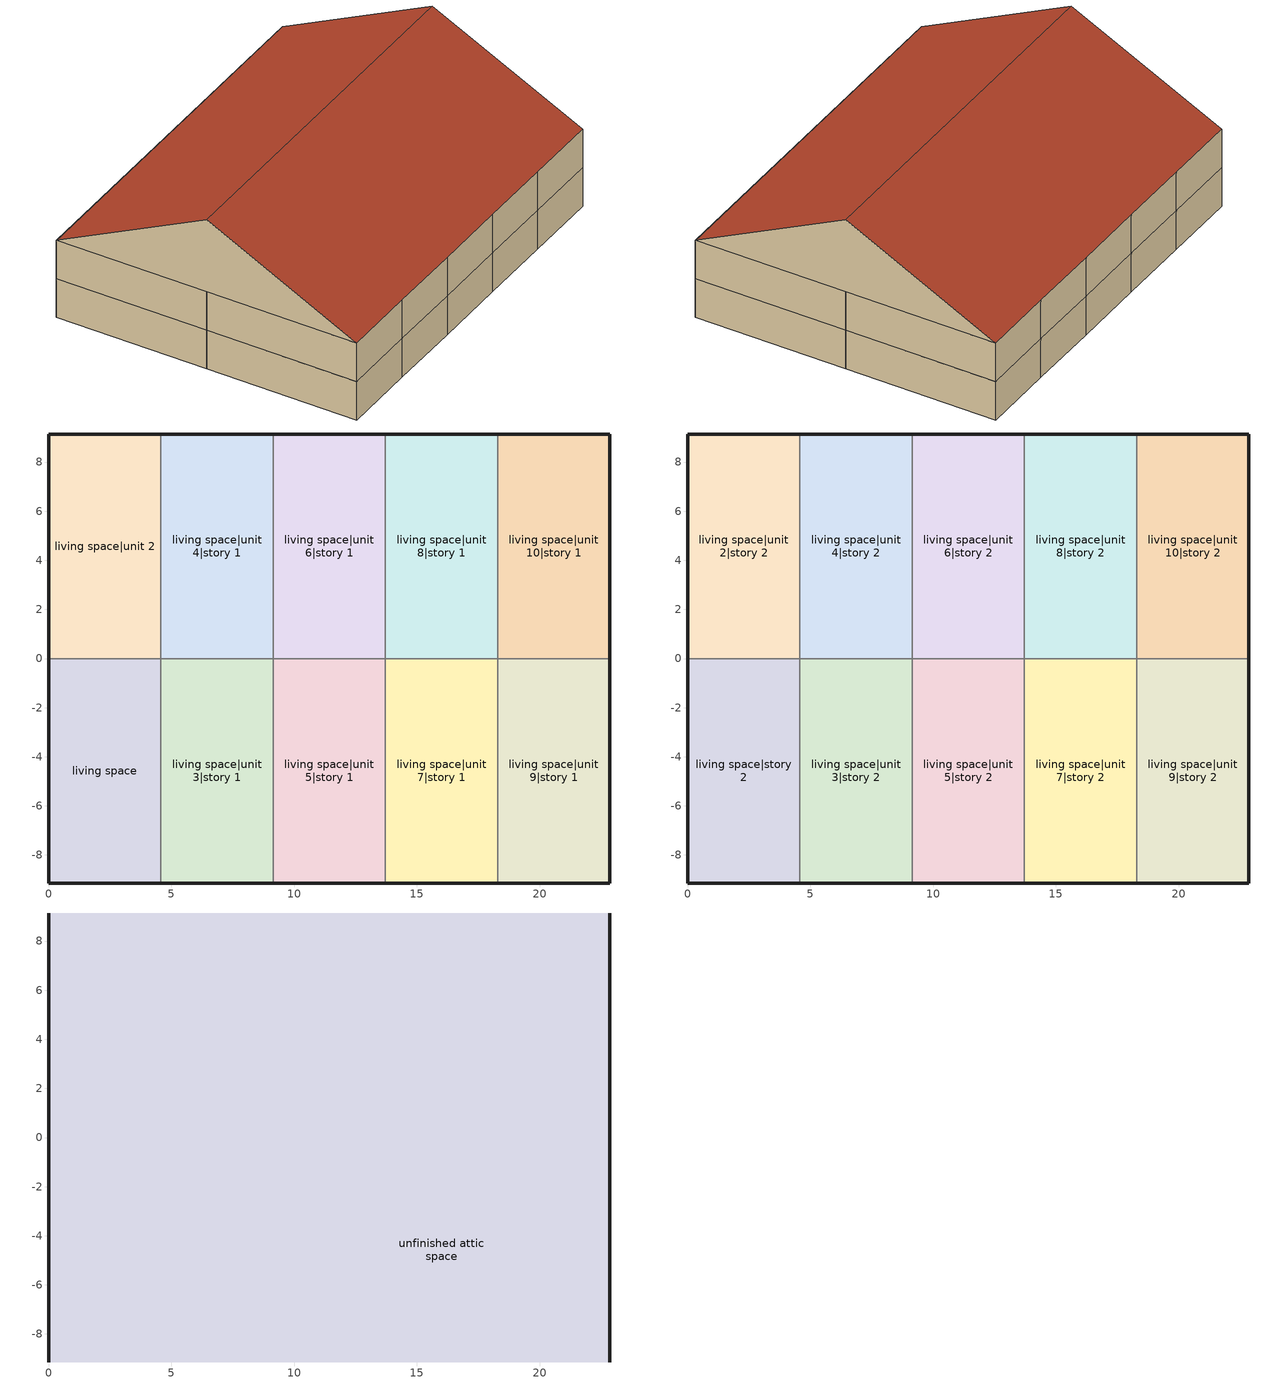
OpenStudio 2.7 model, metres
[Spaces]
living space
 floor foundation: 0,-9.14 0,0 4.57,0 4.57,-9.14 z0
 wall outside: 0,0 0,-9.14 4.57,-9.14 z0:2.44
 wall to living space|unit 2: 4.57,0 0,0 z0:2.44
 wall to living space|unit 3|story 1: 4.57,-9.14 4.57,0 z0:2.44
living space|unit 2
 floor foundation: 0,0 0,9.14 4.57,9.14 4.57,0 z0
 wall outside: 4.57,9.14 0,9.14 0,0 z0:2.44
 wall to living space|unit 4|story 1: 4.57,0 4.57,9.14 z0:2.44
living space|unit 3|story 1
 floor foundation: 4.57,-9.14 4.57,0 9.14,0 9.14,-9.14 z0
 wall outside: 4.57,-9.14 9.14,-9.14 z0:2.44
 wall to living space|unit 5|story 1: 9.14,-9.14 9.14,0 z0:2.44
 wall to living space|unit 4|story 1: 9.14,0 4.57,0 z0:2.44
living space|unit 4|story 1
 floor foundation: 4.57,0 4.57,9.14 9.14,9.14 9.14,0 z0
 wall outside: 9.14,9.14 4.57,9.14 z0:2.44
 wall to living space|unit 6|story 1: 9.14,0 9.14,9.14 z0:2.44
living space|unit 5|story 1
 floor foundation: 9.14,-9.14 9.14,0 13.72,0 13.72,-9.14 z0
 wall outside: 9.14,-9.14 13.72,-9.14 z0:2.44
 wall to living space|unit 7|story 1: 13.72,-9.14 13.72,0 z0:2.44
 wall to living space|unit 6|story 1: 13.72,0 9.14,0 z0:2.44
living space|unit 6|story 1
 floor foundation: 9.14,0 9.14,9.14 13.72,9.14 13.72,0 z0
 wall outside: 13.72,9.14 9.14,9.14 z0:2.44
 wall to living space|unit 8|story 1: 13.72,0 13.72,9.14 z0:2.44
living space|unit 7|story 1
 floor foundation: 13.72,-9.14 13.72,0 18.29,0 18.29,-9.14 z0
 wall outside: 13.72,-9.14 18.29,-9.14 z0:2.44
 wall to living space|unit 9|story 1: 18.29,-9.14 18.29,0 z0:2.44
 wall to living space|unit 8|story 1: 18.29,0 13.72,0 z0:2.44
living space|unit 8|story 1
 floor foundation: 13.72,0 13.72,9.14 18.29,9.14 18.29,0 z0
 wall outside: 18.29,9.14 13.72,9.14 z0:2.44
 wall to living space|unit 10|story 1: 18.29,0 18.29,9.14 z0:2.44
living space|unit 9|story 1
 floor foundation: 18.29,-9.14 18.29,0 22.86,0 22.86,-9.14 z0
 wall outside: 18.29,-9.14 22.86,-9.14 22.86,0 z0:2.44
 wall to living space|unit 10|story 1: 22.86,0 18.29,0 z0:2.44
living space|unit 10|story 1
 floor foundation: 18.29,0 18.29,9.14 22.86,9.14 22.86,0 z0
 wall outside: 22.86,0 22.86,9.14 18.29,9.14 z0:2.44
living space|story 2
 floor to living space: 0,-9.14 0,0 4.57,0 4.57,-9.14 z2.44
 wall outside: 0,0 0,-9.14 4.57,-9.14 z2.44:4.88
 wall to living space|unit 3|story 2: 4.57,-9.14 4.57,0 z2.44:4.88
 wall to living space|unit 2|story 2: 4.57,0 0,0 z2.44:4.88
living space|unit 2|story 2
 floor to living space|unit 2: 0,0 0,9.14 4.57,9.14 4.57,0 z2.44
 wall outside: 4.57,9.14 0,9.14 0,0 z2.44:4.88
 wall to living space|unit 4|story 2: 4.57,0 4.57,9.14 z2.44:4.88
living space|unit 3|story 2
 floor to living space|unit 3|story 1: 4.57,-9.14 4.57,0 9.14,0 9.14,-9.14 z2.44
 wall outside: 4.57,-9.14 9.14,-9.14 z2.44:4.88
 wall to living space|unit 5|story 2: 9.14,-9.14 9.14,0 z2.44:4.88
 wall to living space|unit 4|story 2: 9.14,0 4.57,0 z2.44:4.88
living space|unit 4|story 2
 floor to living space|unit 4|story 1: 4.57,0 4.57,9.14 9.14,9.14 9.14,0 z2.44
 wall outside: 9.14,9.14 4.57,9.14 z2.44:4.88
 wall to living space|unit 6|story 2: 9.14,0 9.14,9.14 z2.44:4.88
living space|unit 5|story 2
 floor to living space|unit 5|story 1: 9.14,-9.14 9.14,0 13.72,0 13.72,-9.14 z2.44
 wall outside: 9.14,-9.14 13.72,-9.14 z2.44:4.88
 wall to living space|unit 7|story 2: 13.72,-9.14 13.72,0 z2.44:4.88
 wall to living space|unit 6|story 2: 13.72,0 9.14,0 z2.44:4.88
living space|unit 6|story 2
 floor to living space|unit 6|story 1: 9.14,0 9.14,9.14 13.72,9.14 13.72,0 z2.44
 wall outside: 13.72,9.14 9.14,9.14 z2.44:4.88
 wall to living space|unit 8|story 2: 13.72,0 13.72,9.14 z2.44:4.88
living space|unit 7|story 2
 floor to living space|unit 7|story 1: 13.72,-9.14 13.72,0 18.29,0 18.29,-9.14 z2.44
 wall outside: 13.72,-9.14 18.29,-9.14 z2.44:4.88
 wall to living space|unit 9|story 2: 18.29,-9.14 18.29,0 z2.44:4.88
 wall to living space|unit 8|story 2: 18.29,0 13.72,0 z2.44:4.88
living space|unit 8|story 2
 floor to living space|unit 8|story 1: 13.72,0 13.72,9.14 18.29,9.14 18.29,0 z2.44
 wall outside: 18.29,9.14 13.72,9.14 z2.44:4.88
 wall to living space|unit 10|story 2: 18.29,0 18.29,9.14 z2.44:4.88
living space|unit 9|story 2
 floor to living space|unit 9|story 1: 18.29,-9.14 18.29,0 22.86,0 22.86,-9.14 z2.44
 wall outside: 18.29,-9.14 22.86,-9.14 22.86,0 z2.44:4.88
 wall to living space|unit 10|story 2: 22.86,0 18.29,0 z2.44:4.88
living space|unit 10|story 2
 floor to living space|unit 10|story 1: 18.29,0 18.29,9.14 22.86,9.14 22.86,0 z2.44
 wall outside: 22.86,0 22.86,9.14 18.29,9.14 z2.44:4.88
unfinished attic space
 floor to living space|story 2: 4.57,0 4.57,-9.14 0,-9.14 0,0 z4.88
 floor to living space|unit 2|story 2: 4.57,9.14 4.57,0 0,0 0,9.14 z4.88
 floor to living space|unit 3|story 2: 9.14,0 9.14,-9.14 4.57,-9.14 4.57,0 z4.88
 floor to living space|unit 10|story 2: 22.86,9.14 22.86,0 18.29,0 18.29,9.14 z4.88
 floor to living space|unit 4|story 2: 9.14,9.14 9.14,0 4.57,0 4.57,9.14 z4.88
 floor to living space|unit 5|story 2: 13.72,0 13.72,-9.14 9.14,-9.14 9.14,0 z4.88
 floor to living space|unit 7|story 2: 18.29,0 18.29,-9.14 13.72,-9.14 13.72,0 z4.88
 floor to living space|unit 6|story 2: 13.72,9.14 13.72,0 9.14,0 9.14,9.14 z4.88
 floor to living space|unit 9|story 2: 22.86,0 22.86,-9.14 18.29,-9.14 18.29,0 z4.88
 floor to living space|unit 8|story 2: 18.29,9.14 18.29,0 13.72,0 13.72,9.14 z4.88
 wall outside: 0,0,9.45 0,9.14,4.88 0,-9.14,4.88; 22.86,0,9.45 22.86,-9.14,4.88 22.86,9.14,4.88
 roof outside: 0,0,9.45 22.86,0,9.45 22.86,9.14,4.88 0,9.14,4.88; 22.86,0,9.45 0,0,9.45 0,-9.14,4.88 22.86,-9.14,4.88
[Building]
Building 1: North Axis {deg}=0; Standards Number of Stories=2; Standards Number of Above Ground Stories=2; Standards Building Type=singlefamilyattached; Standards Number of Living Units=10
[Site]
Denver Intl Ap_CO_USA: Latitude {deg}=39.83; Longitude {deg}=-104.65; Time Zone {hr}=-7; Elevation {m}=1650
[ClimateZones]
Climate Zone Institution Name 2=Building America; Climate Zone Document Year 2=0; Climate Zone Value 2=Cold
[Site:WaterMainsTemperature]
Calculation Method=Correlation; Annual Average Outdoor Air Temperature {C}=10.8753; Maximum Difference In Monthly Average Outdoor Air Temperatures {deltaC}=23.1524
[Site:GroundTemperature:Deep]
10.8753, 10.8753, 10.8753, 10.8753, 10.8753, 10.8753, 10.8753, 10.8753, 10.8753, 10.8753, 10.8753, 10.8753
[ThermalZone] Use Ideal Air Loads=No
living zone; living zone|unit 2; living zone|unit 3; living zone|unit 4; living zone|unit 5; living zone|unit 6; living zone|unit 7; living zone|unit 8; living zone|unit 9; living zone|unit 10; unfinished attic zone
[Sizing:Zone] Zone Cooling Design Supply Air Temperature Input Method=SupplyAirTemperature; Zone Cooling Design Supply Air Temperature {C}=14; Zone Cooling Design Supply Air Temperature Difference {deltaC}=11.11; Zone Heating Design Supply Air Temperature Input Method=SupplyAirTemperature; Zone Heating Design Supply Air Temperature {C}=40; Zone Heating Design Supply Air Temperature Difference {deltaC}=11.11; Zone Cooling Design Supply Air Humidity Ratio {kg-H2O/kg-air}=0.0085; Zone Heating Design Supply Air Humidity Ratio {kg-H2O/kg-air}=0.008; Cooling Design Air Flow Method=DesignDay; Heating Design Air Flow Method=DesignDay; Account for Dedicated Outdoor Air System=No; Dedicated Outdoor Air System Control Strategy=NeutralSupplyAir; Dedicated Outdoor Air Low Setpoint Temperature for Design {C}=autosize; Dedicated Outdoor Air High Setpoint Temperature for Design {C}=autosize
living zone; living zone|unit 2; living zone|unit 3; living zone|unit 4; living zone|unit 5; living zone|unit 6; living zone|unit 7; living zone|unit 8; living zone|unit 9; living zone|unit 10; unfinished attic zone
[Space]
Name | Space Type | Thermal Zone | Building Unit
living space; living space|story 2 | Space Type 1 | living zone | unit 1
living space|unit 2; living space|unit 2|story 2 | Space Type 1 | living zone|unit 2 | unit 2
living space|unit 3|story 1; living space|unit 3|story 2 | Space Type 1 | living zone|unit 3 | unit 3
living space|unit 4|story 1; living space|unit 4|story 2 | Space Type 1 | living zone|unit 4 | unit 4
living space|unit 5|story 1; living space|unit 5|story 2 | Space Type 1 | living zone|unit 5 | unit 5
living space|unit 6|story 1; living space|unit 6|story 2 | Space Type 1 | living zone|unit 6 | unit 6
living space|unit 7|story 1; living space|unit 7|story 2 | Space Type 1 | living zone|unit 7 | unit 7
living space|unit 8|story 1; living space|unit 8|story 2 | Space Type 1 | living zone|unit 8 | unit 8
living space|unit 9|story 1; living space|unit 9|story 2 | Space Type 1 | living zone|unit 9 | unit 9
living space|unit 10|story 1; living space|unit 10|story 2 | Space Type 1 | living zone|unit 10 | unit 10
unfinished attic space | Space Type 2 | unfinished attic zone
[SpaceType]
Name | Standards Space Type
Space Type 1 | living
Space Type 2 | unfinished attic
[BuildingUnit] Building Unit Type=Residential
unit 1; unit 2; unit 3; unit 4; unit 5; unit 6; unit 7; unit 8; unit 9; unit 10
